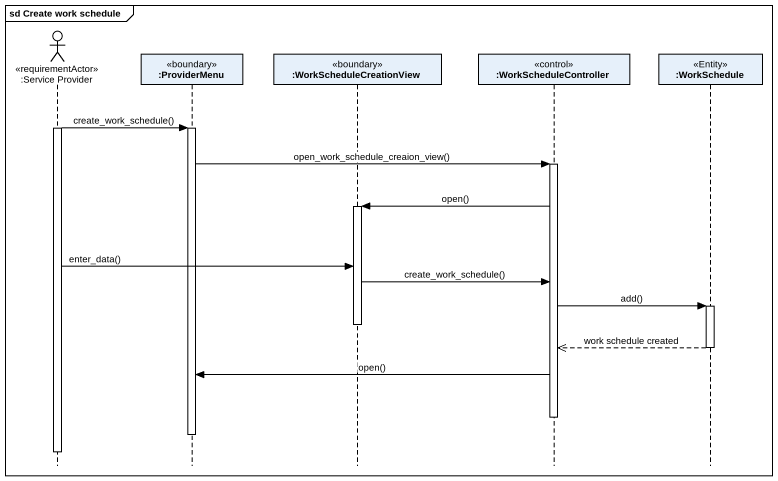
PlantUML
@startuml
mainframe sd Create work schedule
hide footbox
actor ":Service Provider" as Service_Provider <<requirementActor>>
participant ":ProviderMenu" as ProviderMenu <<boundary>>
participant ":WorkScheduleCreationView" as WorkScheduleCreationView <<boundary>>
participant ":WorkScheduleController" as WorkScheduleController <<control>>
participant ":WorkSchedule" as WorkSchedule <<Entity>>

activate Service_Provider
Service_Provider -> ProviderMenu : create_work_schedule()
activate ProviderMenu
ProviderMenu -> WorkScheduleController : open_work_schedule_creaion_view()
activate WorkScheduleController
WorkScheduleController -> WorkScheduleCreationView : open()
activate WorkScheduleCreationView
Service_Provider -> WorkScheduleCreationView : enter_data()
WorkScheduleCreationView -> WorkScheduleController : create_work_schedule()
WorkScheduleController -> WorkSchedule : add()
activate WorkSchedule
deactivate WorkScheduleCreationView
WorkSchedule -->> WorkScheduleController : work schedule created
deactivate WorkSchedule
WorkScheduleController -> ProviderMenu : open()
deactivate WorkScheduleController
deactivate ProviderMenu
deactivate Service_Provider
@enduml
